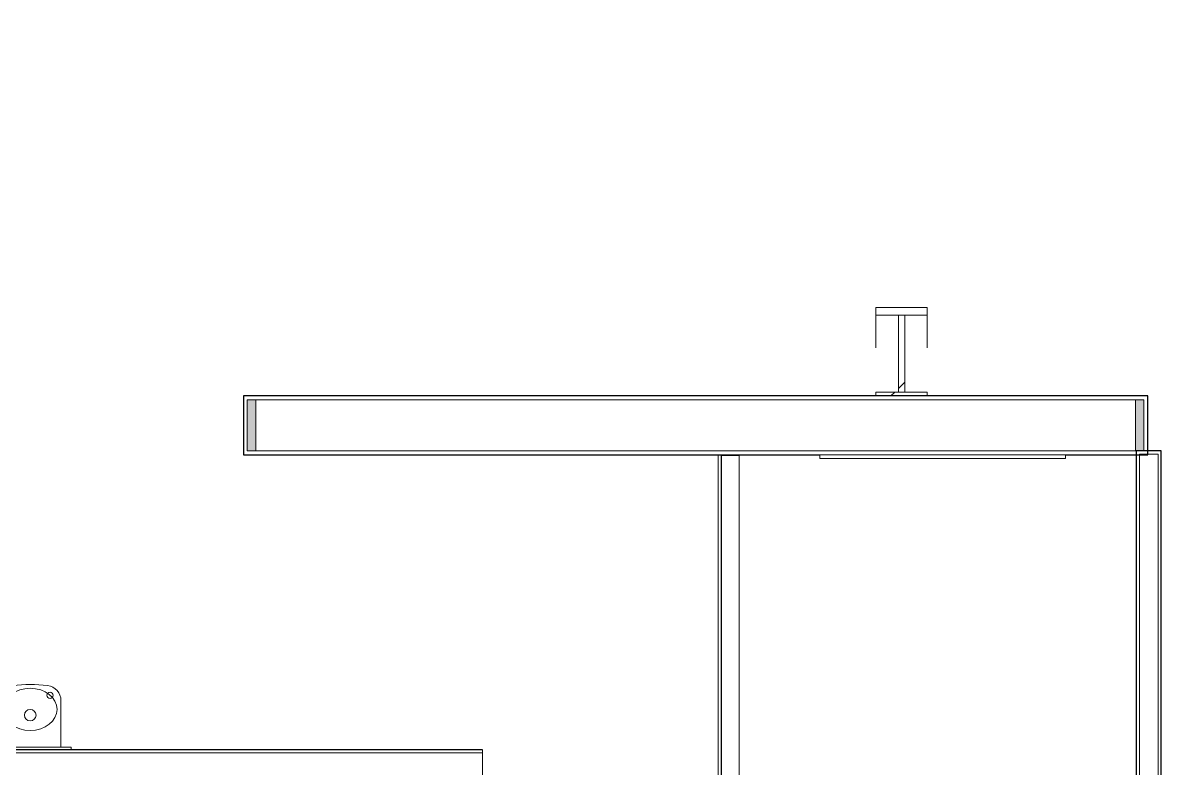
# Model space of a CAD drawing. Header units: inches. Extents: x 20001 to 27263, y -26025 to -18997.
# Drawn here: x 25519.6 to 25742.1, y -22431.6 to -22285.9 of the extents above; entities that cross this region are included whole.
import ezdxf

# ---------------------------------------------------------------- set-up
doc = ezdxf.new("R2010")
doc.units = ezdxf.units.IN
doc.header["$MEASUREMENT"] = 0
for name, color, linetype, lineweight in [('A-FLOR', 192, 'Continuous', 13), ('A-WALL', 113, 'Continuous', 13), ('A-WALL-PATT', 111, 'Continuous', 25), ('I-WALL', 2, 'Continuous', 13), ('P-SANR-FIXT', 6, 'Continuous', 13), ('Q-SPCQ', 91, 'Continuous', 13), ('S-BEAM', 12, 'Continuous', 13)]:
    doc.layers.add(name, color=color, linetype=linetype, lineweight=lineweight)
pattern_1 = [(225, (25691.39, -22360.053), (25.342707, -25.342707), []), (225, (25691.39, -22398.453), (25.342707, -25.342707), [])]

# ---------------------------------------------------------------- blocks, each defined once
blk = doc.blocks.new('Drinking_Fountain-Haws_Corporation-Wall_Mounted_1119 - 1119-355850-Site Plan - Phase 1')
at = {"layer": 'P-SANR-FIXT', "color": 250, "lineweight": 9}
for p, q in [((13.07, 20.75), (13.07, 5.95)), ((25.07, 5.95), (25.07, 20.75)), ((29.07, 15), (29.07, 5.95)), ((41.07, 5.95), (41.07, 15)), ((43.07, 5.95), (11.07, 5.95)), ((11.07, 5.95), (11.07, 5.45)), ((43.07, 5.45), (43.07, 5.95))]:
    blk.add_line(p, q, dxfattribs=at)
for centre, radius in [((22.94, 21.8), 0.625), ((19.07, 17.94), 1.13), ((38.94, 16.07), 0.625), ((35.07, 12.19), 1.13)]:
    blk.add_circle(centre, radius, dxfattribs=at)
for centre, radius, start, end in [((16.07, 20.75), 3, 97.5776, 180), ((19.07, -1.8), 25.75, 82.4224, 97.5776), ((22.07, 20.75), 3, 360, 82.4224), ((32.07, 15), 3, 97.5776, 180), ((35.07, -7.55), 25.75, 82.4224, 97.5776), ((38.07, 15), 3, 360, 82.4224)]:
    blk.add_arc(centre, radius, start, end, dxfattribs=at)
for centre, ratio in [((19.07, 19.07), 0.786373), ((35.07, 13.32), 0.786365)]:
    blk.add_ellipse(centre, major_axis=(-5.25, 0), ratio=ratio, dxfattribs=at)
blk = doc.blocks.new('Bradley-Washroom_Accessories-Mirrors-780_Custom - Bradley-Washroom_Accessories-Mirrors-780_Custom-177760-Site Plan - Phase 1')
at = {"layer": 'Q-SPCQ', "color": 7}
for p, q in [((25320.64, -22370.3), (25368.64, -22370.3)), ((25320.64, -22370.3), (25320.64, -22371.05)), ((25368.64, -22371.05), (25320.64, -22371.05)), ((25368.64, -22371.05), (25368.64, -22370.3))]:
    blk.add_line(p, q, dxfattribs=at)
blk = doc.blocks.new('Locker Rooms and Restrooms_rvt-1-Site Plan - Phase 1')
at = {"layer": 'A-FLOR', "color": 7}
blk.add_line((25655.52, -22370.3), (25655.52, -22526.93), dxfattribs=at)
at = {"layer": 'A-WALL', "color": 250, "lineweight": 9}
for p, q in [((25659.64, -22478.47), (25659.64, -22370.43)), ((25609.52, -22428.55), (25609.52, -22427.93)), ((25441.52, -22428.55), (25609.52, -22428.55)), ((25609.52, -22434.55), (25609.52, -22428.55))]:
    blk.add_line(p, q, dxfattribs=at)
at = {"layer": 'I-WALL', "color": 10, "lineweight": 25}
for p, q in [((25656.14, -22370.43), (25656.14, -22478.47)), ((25659.64, -22370.43), (25656.14, -22370.43)), ((25609.52, -22427.93), (25441.52, -22427.93))]:
    blk.add_line(p, q, dxfattribs=at)
at = {"lineweight": 13}
for name, p in [('Bradley-Washroom_Accessories-Mirrors-780_Custom - Bradley-Washroom_Accessories-Mirrors-780_Custom-177760-Site Plan - Phase 1', (354.81, 0)), ('Drinking_Fountain-Haws_Corporation-Wall_Mounted_1119 - 1119-355850-Site Plan - Phase 1', (25486.03, -22433.37))]:
    blk.add_blockref(name, p, dxfattribs=at)
blk = doc.blocks.new('columns and girder2 - one-1334686-Site Plan - Phase 1')
at = {"layer": 'S-BEAM', "lineweight": 9}
h = blk.add_hatch(dxfattribs=at)
h.set_pattern_fill('FP_17', color=256, style=0, pattern_type=2)
h.set_pattern_definition(pattern_1)
h.paths.add_polyline_path([(0, -1.25), (-5, -1.25), (-5, -2), (5, -2), (5, -1.25)], flags=0)
h.paths.add_polyline_path([(5, -17.03), (-5, -17.03), (-5, -18.55), (5, -18.55)], flags=0)
h.paths.add_polyline_path([(5, -1204.89), (-5, -1204.89), (-5, -1206.4), (5, -1206.4)], flags=0)
h.paths.add_polyline_path([(5, -1224.25), (-5, -1224.25), (-5, -1225), (5, -1225)], flags=0)
h = blk.add_hatch(dxfattribs=at)
h.set_pattern_fill('FP_17', color=256, style=0, pattern_type=2)
h.set_pattern_definition(pattern_1)
h.paths.add_polyline_path([(0.62, -2), (-0.63, -2), (-0.63, -17.03), (0.62, -17.03), (0.62, -14.3)], flags=0)
h.paths.add_polyline_path([(-0.63, -1206.4), (-0.63, -1224.25), (0.62, -1224.25), (0.62, -1206.4)], flags=0)
at = {"layer": 'S-BEAM', "lineweight": 15}
for p, q in [((-5, -1.25), (-5, -2)), ((-5, -2), (5, -2)), ((0.62, -2), (-0.63, -2)), ((-0.63, -2), (-0.63, -17.03)), ((0.62, -17.03), (0.62, -2)), ((5, -2), (5, -1.25)), ((5, -17.03), (-5, -17.03)), ((-5, -17.03), (-5, -18.55)), ((-0.63, -17.03), (0.62, -17.03)), ((5, -18.55), (5, -17.03)), ((-5, -18.55), (5, -18.55))]:
    blk.add_line(p, q, dxfattribs=at)
at = {"layer": 'S-BEAM'}
for p, q in [((-5, -17.03), (-5, -10.69)), ((5, -10.69), (5, -17.03))]:
    blk.add_line(p, q, dxfattribs=at)
blk = doc.blocks.new('Girt_C - 10_D-1260060-Site Plan - Phase 1')
at = {"layer": 'S-BEAM'}
for p, q in [((25737.13, -22359.55), (25565.16, -22359.55)), ((25565.16, -22359.74), (25565.16, -22359.55)), ((25565.16, -22369.37), (25565.16, -22359.74)), ((25737.13, -22359.55), (25737.13, -22359.74)), ((25737.13, -22359.74), (25737.13, -22369.37)), ((25565.16, -22369.55), (25565.16, -22369.37)), ((25565.16, -22369.55), (25737.13, -22369.55)), ((25737.13, -22369.37), (25737.13, -22369.55))]:
    blk.add_line(p, q, dxfattribs=at)

msp = doc.modelspace()

# ---------------------------------------------------------------- hatches: boundary and pattern name
at = {"layer": 'A-WALL-PATT', "lineweight": 9}
h = msp.add_hatch(dxfattribs=at)
h.set_pattern_fill('FP_10', color=256, style=0, pattern_type=2)
h.set_pattern_definition([(161.57, (1.28, 1.28), (-10.24040374, -0.00056827), [0, -72.858, 8.09, 0]), (18.43, (-1.28, 1.28), (-10.24040374, 0.00056827), [0, -72.858, 8.09, 0]), (108.43, (1.28, 1.28), (5.1184649, -25.6019259), [24.282, -56.666]), (71.57, (-1.28, 1.28), (5.1184649, 25.6019259), [24.282, -56.666])])
h.paths.add_polyline_path([(25737.1252, -22369.5528), (25738.7652, -22369.4434), (25738.7652, -22359.5528), (25737.1252, -22359.6622), (25737.1252, -22369.5277)], flags=0)
h.paths.add_polyline_path([(25565.1552, -22369.5528), (25565.1552, -22359.5528), (25563.5152, -22359.6622), (25563.5152, -22369.5528)], flags=0)
h.paths.add_polyline_path([(25481.5152, -22369.5528), (25481.5152, -22359.5528), (25479.8752, -22359.6622), (25479.8752, -22369.5528)], flags=0)
h.paths.add_polyline_path([(25161.5152, -22369.5528), (25163.1552, -22369.4434), (25163.1552, -22359.5528), (25161.5152, -22359.6622), (25161.5152, -22369.5277)], flags=0)
h.paths.add_polyline_path([(25116.3752, -22369.5528), (25118.0152, -22369.4434), (25118.0152, -22359.5528), (25116.3752, -22359.6622), (25116.3752, -22369.5277)], flags=0)
h.paths.add_polyline_path([(24921.9052, -22369.5528), (24921.9052, -22359.5528), (24920.2652, -22359.6622), (24920.2652, -22369.5528)], flags=0)
h.paths.add_polyline_path([(24840.5002, -22369.5528), (24842.1402, -22369.4434), (24842.1402, -22359.5528), (24840.5002, -22359.6622), (24840.5002, -22369.5277)], flags=0)
h.paths.add_polyline_path([(24630.7652, -22369.5528), (24632.4052, -22369.4434), (24632.4052, -22359.5528), (24630.7652, -22359.6622), (24630.7652, -22369.5277)], flags=0)
h.paths.add_polyline_path([(22781.3892, -22369.5528), (22798.6402, -22369.5528), (22798.6402, -22359.5528), (22781.3892, -22359.5528)], flags=0)

# ---------------------------------------------------------------- linework, layer by layer
at = {"layer": 'A-WALL', "lineweight": 9}
for p, q in [((25563.5152, -22359.5528), (25563.5152, -22369.5528)), ((25563.5152, -22359.5528), (25565.1552, -22359.5528)), ((25737.1252, -22359.5528), (25738.7652, -22359.5528)), ((25738.7652, -22369.5528), (25738.7652, -22359.5528)), ((25563.5152, -22369.5528), (25565.1552, -22369.5528)), ((25737.1252, -22369.5528), (25738.7652, -22369.5528)), ((25741.5152, -22370.1778), (25737.8902, -22370.1778)), ((25737.8902, -22370.1778), (25737.8902, -22767.0903)), ((25741.5152, -22370.1778), (25741.5152, -22602.5528))]:
    msp.add_line(p, q, dxfattribs=at)
at = {"layer": 'I-WALL', "lineweight": 25}
for p, q in [((25739.5152, -22358.8028), (25562.7652, -22358.8028)), ((25562.7652, -22358.8028), (25562.7652, -22370.3028)), ((25739.5152, -22370.3028), (25739.5152, -22358.8028)), ((25742.1402, -22369.5528), (25737.2652, -22369.5528)), ((25737.2652, -22369.5528), (25737.2652, -22767.0903)), ((25742.1402, -22601.9278), (25742.1402, -22369.5528)), ((25562.7652, -22370.3028), (25675.4527, -22370.3028)), ((25723.4527, -22370.3028), (25739.5152, -22370.3028))]:
    msp.add_line(p, q, dxfattribs=at)

# ---------------------------------------------------------------- block references
at = {"lineweight": 5}
msp.add_blockref('Locker Rooms and Restrooms_rvt-1-Site Plan - Phase 1', (0, 0), dxfattribs=at)
at = {"layer": 'S-BEAM', "rotation": 180}
msp.add_blockref('columns and girder2 - one-1334686-Site Plan - Phase 1', (25691.3902, -22360.0528), dxfattribs=at)
at = {"layer": 'S-BEAM'}
msp.add_blockref('Girt_C - 10_D-1260060-Site Plan - Phase 1', (0, 0), dxfattribs=at)

doc.saveas('drawing.dxf')
